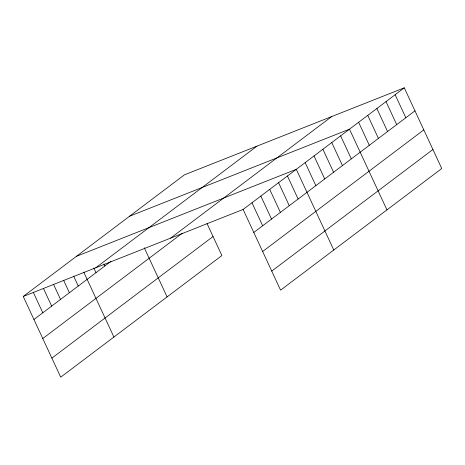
<?xml version="1.0" encoding="UTF-8"?>
<svg xmlns="http://www.w3.org/2000/svg" width="465" height="465" viewBox="0 0 465 465"><rect width="100%" height="100%" fill="white"/><g stroke="black" fill="none" stroke-linecap="round" stroke-linejoin="round"><path stroke-width="0.7" d="M206.977 223.444L221.886 255.558L60.717 377.173L23.25 296.461L184.419 174.846L404.283 87.827L441.75 168.539L280.581 290.154L243.114 209.442L404.283 87.827M95.807 267.741L256.976 146.132M33.939 319.484L110.943 261.377M170.556 238.156L331.731 116.546M42.774 338.52L182.251 233.273M51.877 358.131L213.051 236.522M253.803 232.459L414.972 110.85M262.638 251.501L423.807 129.886M271.74 271.112L432.915 149.503M129.625 216.196L349.488 129.177L386.95 209.889M76.434 256.325L296.298 169.306L333.765 250.019M23.25 296.461L243.114 209.442M395.151 94.721L405.84 117.744M386.02 101.608L396.703 124.632M376.882 108.502L387.572 131.525M367.751 115.396L378.44 138.413M358.62 122.283L369.303 145.307M340.624 135.867L351.308 158.885M331.76 142.552L342.443 165.575M322.896 149.242L333.579 172.265M314.026 155.932L324.715 178.955M305.162 162.616L315.851 185.64M287.434 175.997L298.123 199.02M278.57 182.687L289.259 205.704M269.706 189.371L280.395 212.395M260.842 196.061L271.531 219.085M251.978 202.752L262.667 225.775M144.272 247.752L167.086 296.908M103.933 263.998L104.852 265.974M93.849 268.055L95.988 272.659M83.764 272.112L113.902 337.038M73.679 276.169L78.26 286.039M63.595 280.226L69.395 292.729M53.51 284.284L60.531 299.413M43.419 288.346L51.667 306.104M33.335 292.404L42.803 312.794"/></g></svg>
